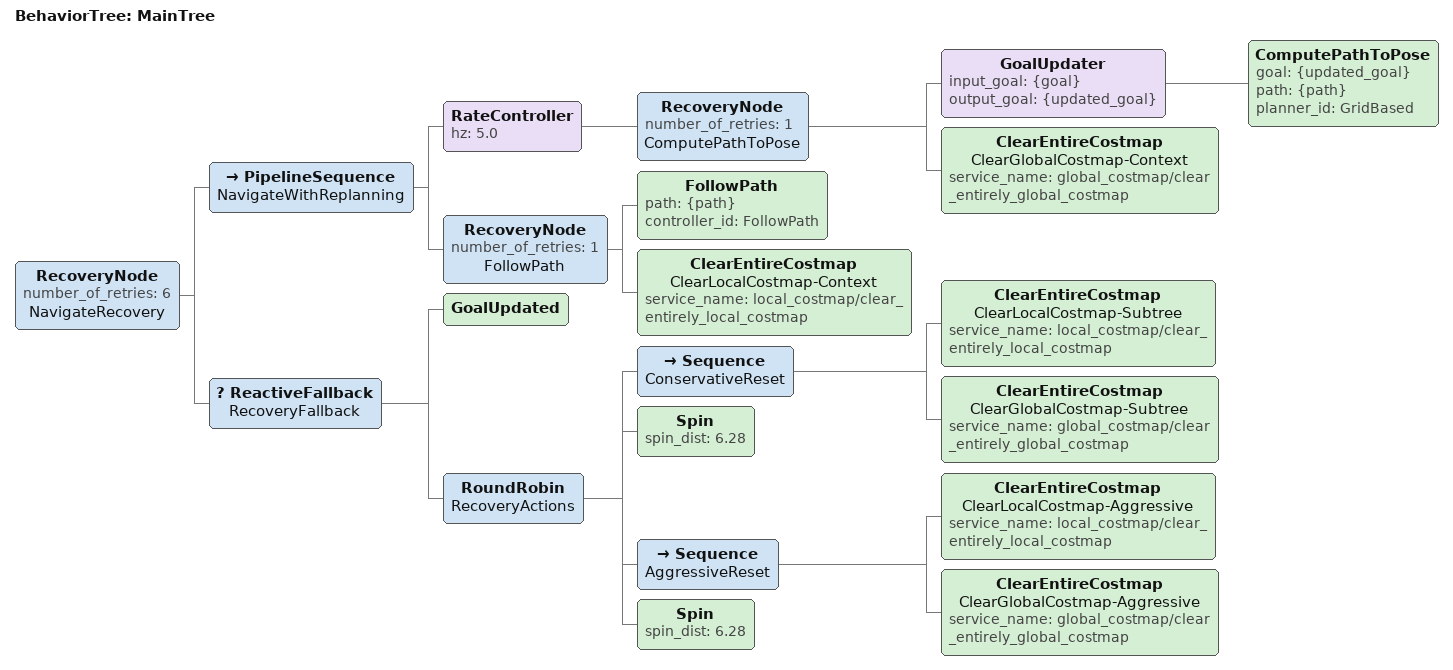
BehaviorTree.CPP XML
<root main_tree_to_execute="MainTree">
  <BehaviorTree ID="MainTree">
    <RecoveryNode number_of_retries="6" name="NavigateRecovery">
      <PipelineSequence name="NavigateWithReplanning">
        <RateController hz="5.0">
          <RecoveryNode number_of_retries="1" name="ComputePathToPose">
            <GoalUpdater input_goal="{goal}" output_goal="{updated_goal}">
              <ComputePathToPose goal="{updated_goal}" path="{path}" planner_id="GridBased"/>
            </GoalUpdater>
            <ClearEntireCostmap name="ClearGlobalCostmap-Context" service_name="global_costmap/clear_entirely_global_costmap"/>
          </RecoveryNode>
        </RateController>
        <RecoveryNode number_of_retries="1" name="FollowPath">
          <FollowPath path="{path}" controller_id="FollowPath"/>
          <ClearEntireCostmap name="ClearLocalCostmap-Context" service_name="local_costmap/clear_entirely_local_costmap"/>
        </RecoveryNode>
      </PipelineSequence>
      <ReactiveFallback name="RecoveryFallback">
        <GoalUpdated/>
        <RoundRobin name="RecoveryActions">
          <Sequence name="ConservativeReset">
            <ClearEntireCostmap name="ClearLocalCostmap-Subtree" service_name="local_costmap/clear_entirely_local_costmap"/>
            <ClearEntireCostmap name="ClearGlobalCostmap-Subtree" service_name="global_costmap/clear_entirely_global_costmap"/>
          </Sequence>
          <Spin spin_dist="6.28"/>
          <Sequence name="AggressiveReset">
            <ClearEntireCostmap name="ClearLocalCostmap-Aggressive" service_name="local_costmap/clear_entirely_local_costmap"/>
            <ClearEntireCostmap name="ClearGlobalCostmap-Aggressive" service_name="global_costmap/clear_entirely_global_costmap"/>
          </Sequence>
          <Spin spin_dist="6.28"/>
        </RoundRobin>
      </ReactiveFallback>
    </RecoveryNode>
  </BehaviorTree>
</root>
